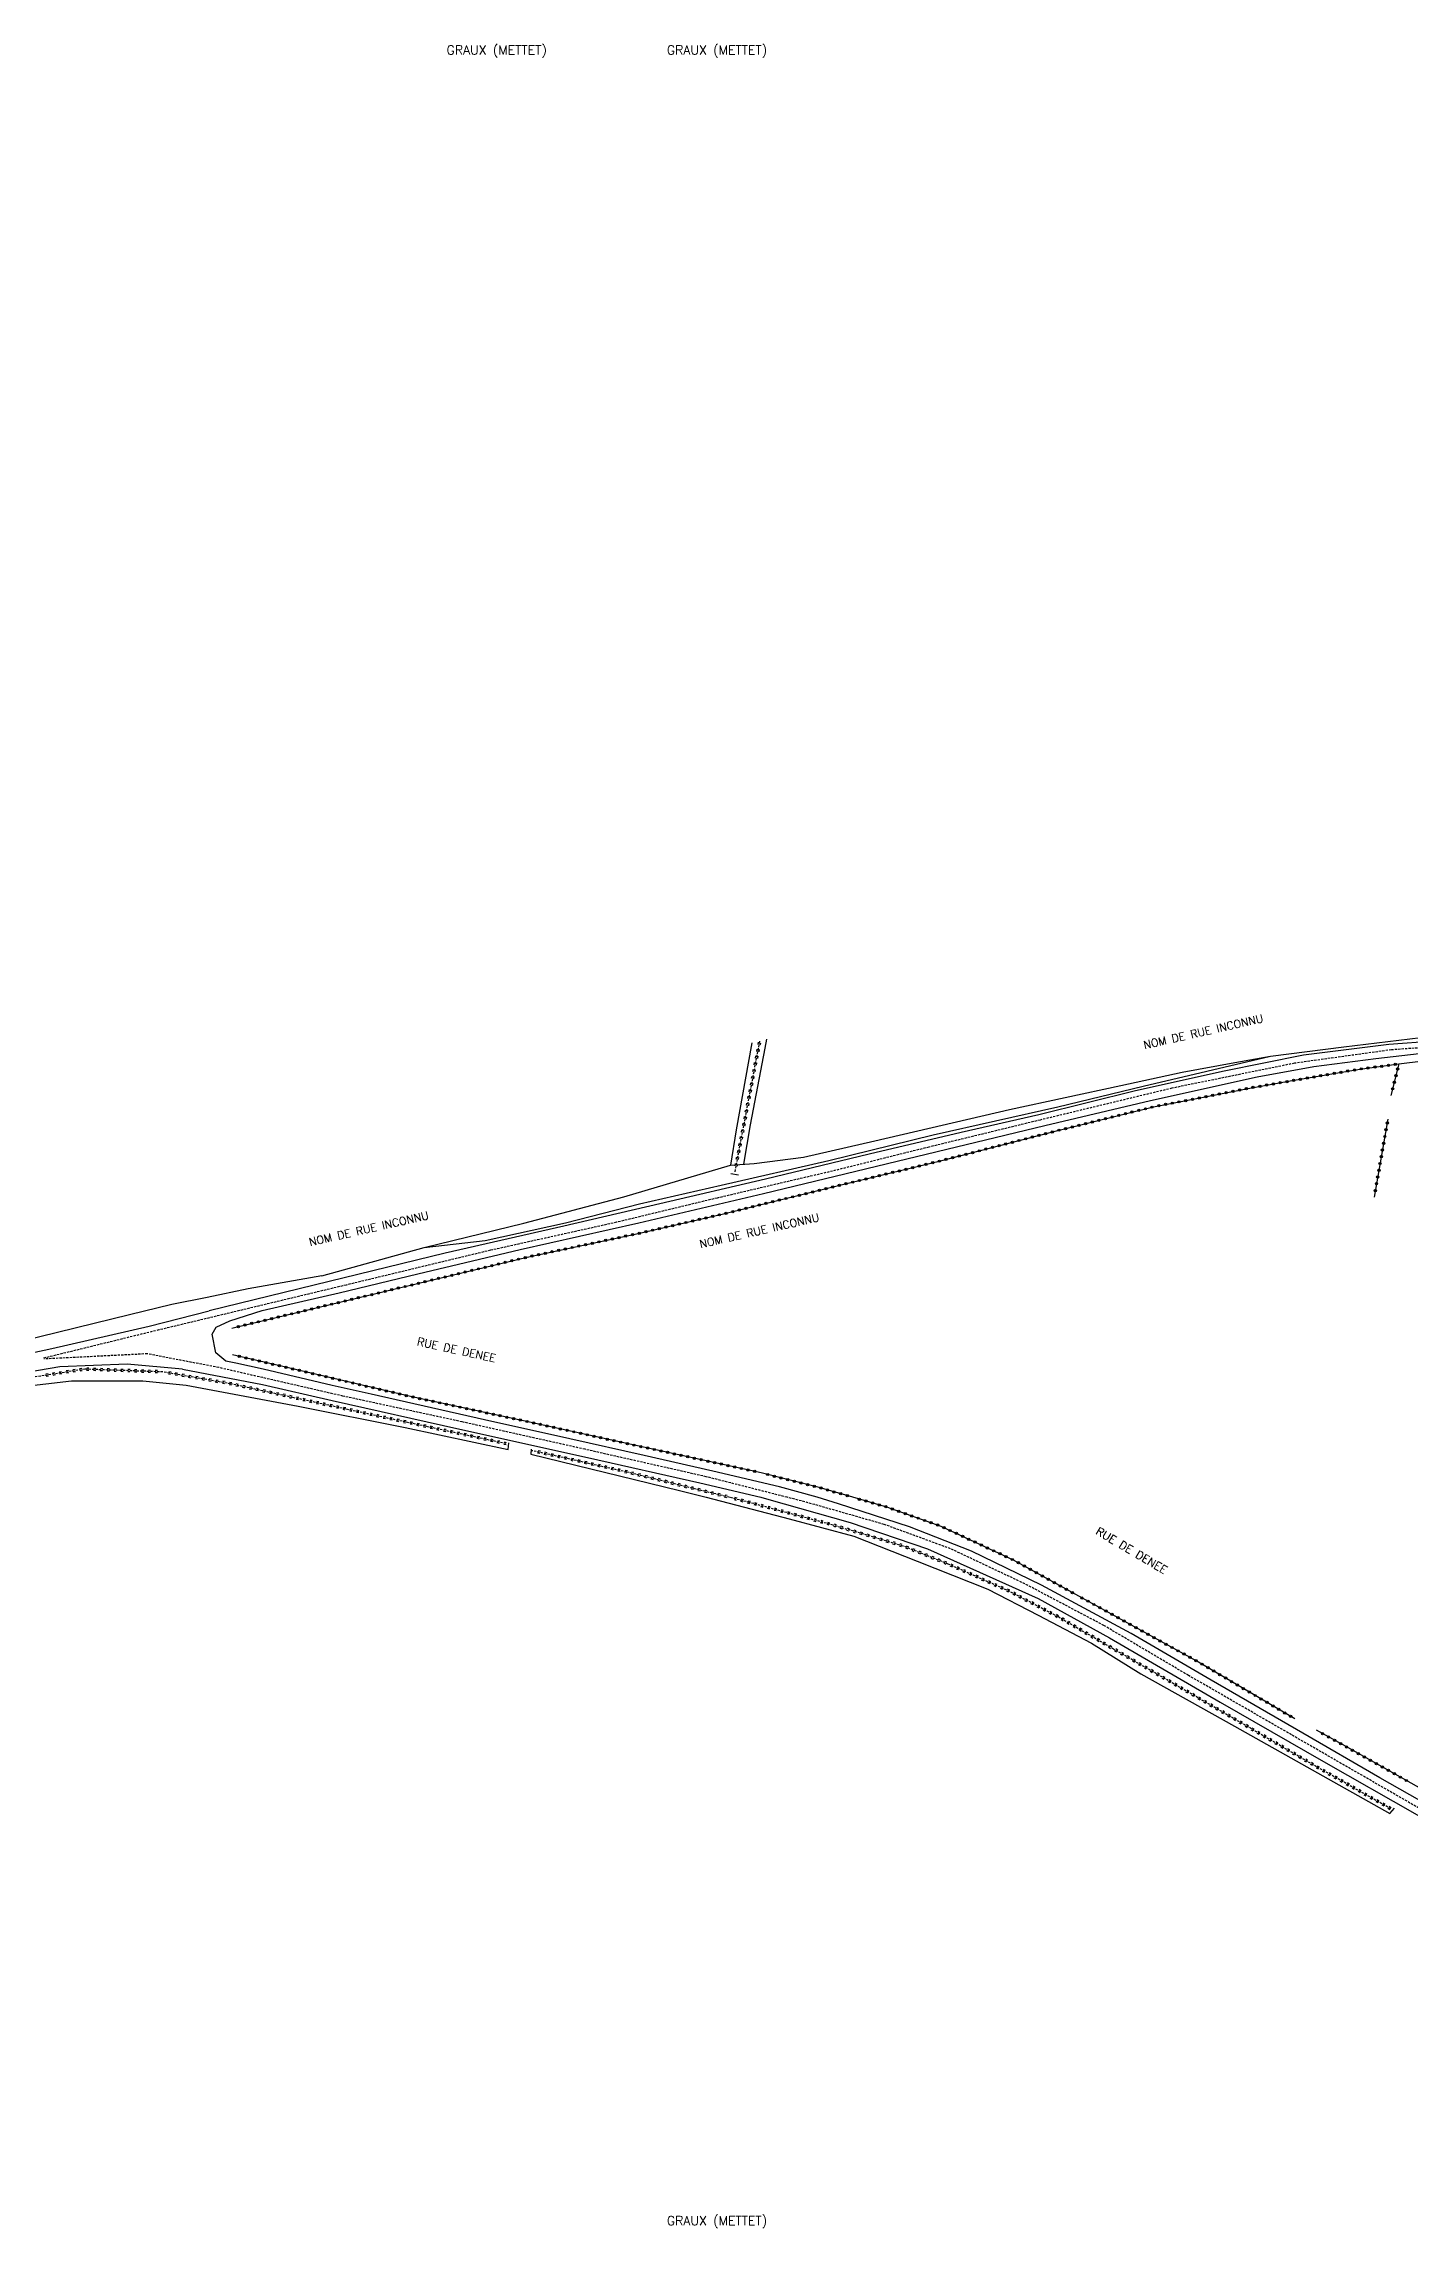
# Model space of a CAD drawing. Header units: millimetres. Extents: x 175000 to 176000, y 112000 to 113000.
# Drawn here: x 175376.8 to 175675.4, y 112511.1 to 112988.9 of the extents above; entities that cross this region are included whole.
import ezdxf
from ezdxf.enums import TextEntityAlignment as Align

# ---------------------------------------------------------------- set-up
doc = ezdxf.new("R2010")
doc.units = ezdxf.units.MM
doc.linetypes.add('DASHED', pattern=[0.75, 0.5, -0.25])
doc.layers.get('0').update_dxf_attribs({"linetype": 'CONTINUOUS'})
for name, color, linetype in [('W0001', 6, 'DASHED'), ('W0008', 7, 'CONTINUOUS'), ('W0120', 7, 'CONTINUOUS'), ('W0211', 2, 'CONTINUOUS'), ('W0220', 5, 'DASHED'), ('W0322', 7, 'CONTINUOUS'), ('W0323', 7, 'CONTINUOUS'), ('W0330', 7, 'CONTINUOUS'), ('W0980', 7, 'CONTINUOUS'), ('W0989', 7, 'CONTINUOUS')]:
    doc.layers.add(name, color=color, linetype=linetype)
doc.styles.get("Standard").update_dxf_attribs({"font": 'romans.shx', "width": 0.85})

# ---------------------------------------------------------------- blocks, each defined once
blk = doc.blocks.new('t220o')
at = {"color": 0, "linetype": 'Continuous'}
for p, q in [((-0.25, 0.25), (0.25, 0.25)), ((-0.25, -0.25), (0.25, -0.25))]:
    blk.add_line(p, q, dxfattribs=at)
blk = doc.blocks.new('t323o')
at = {"color": 0, "linetype": 'Continuous'}
for radius in [0.25, 0.15]:
    blk.add_circle((0, 0), radius, dxfattribs=at)
blk = doc.blocks.new('t322o')
at = {"color": 0, "linetype": 'Continuous'}
for radius in [0.25, 0.15]:
    blk.add_circle((0, 0), radius, dxfattribs=at)

msp = doc.modelspace()

# ---------------------------------------------------------------- linework, layer by layer
at = {"layer": 'W0001'}
for points in [[(175693.7, 112770.39), (175671.5, 112768.85), (175650.29, 112765.91), (175623.53, 112760.46), (175594.71, 112753.5), (175570.36, 112747.57), (175549.32, 112742.34), (175524.09, 112736.44), (175502.08, 112731.13), (175474.52, 112725.01), (175442.94, 112717.42), (175402.02, 112707.6), (175376.79, 112701.42)], [(175539.39, 112671), (175521.67, 112675.5), (175495.18, 112681.49), (175468.29, 112687.5), (175442.24, 112693.13), (175415.08, 112699.37), (175399.48, 112702.37), (175376.83, 112701.24)], [(175680.78, 112601.15), (175656.13, 112615.33), (175627.14, 112632.04), (175608.64, 112642.96), (175591.36, 112652.07), (175575.11, 112659.75), (175560.58, 112665.07), (175543.23, 112670.02), (175539.39, 112671)]]:
    msp.add_lwpolyline(points, dxfattribs=at)
at = {"layer": 'W0008'}
for points in [[(175789.61, 112761.22), (175758.18, 112766.11), (175734.44, 112769.24), (175711.67, 112771.3), (175690.89, 112771.48), (175670.97, 112770.04), (175652.26, 112767.66), (175634.97, 112764.15), (175615.56, 112759.85), (175594.43, 112754.66), (175577.4, 112750.74), (175557.33, 112746.06), (175534.62, 112740.58), (175511.52, 112735.18), (175490.57, 112730.3), (175464.6, 112724.41), (175439.2, 112718.21), (175412.98, 112711.77)], [(175418.83, 112700.3), (175416.64, 112700.8), (175414.48, 112702.61), (175413.62, 112706.67), (175414.52, 112708.22), (175417.48, 112709.59), (175424.57, 112711.85), (175441.4, 112715.72), (175458.64, 112719.87), (175481.01, 112725.17), (175506.96, 112730.99), (175534.24, 112737.45), (175563.45, 112744.51), (175595.72, 112752.27), (175618.84, 112757.78), (175642.18, 112762.91), (175654.53, 112765.17), (175668.12, 112766.94), (175679.48, 112768.23)], [(175291.03, 112683.07), (175319.29, 112689.82), (175356.02, 112698.67), (175378.59, 112703.57), (175399.89, 112708.39), (175412.98, 112711.77)], [(175545.94, 112671), (175537.73, 112673.3), (175523.1, 112676.74), (175508.15, 112680.16), (175491.86, 112683.75), (175473.17, 112687.91), (175448.39, 112693.56), (175439.87, 112695.41), (175424.77, 112699.01), (175418.83, 112700.3)], [(175407.17, 112698.99), (175395.04, 112700.1), (175380.32, 112699.52), (175365.85, 112697.03), (175350.35, 112693.52), (175324.83, 112687.51), (175293.8, 112680.13)], [(175407.17, 112698.99), (175424.66, 112695.66), (175439.92, 112692.16), (175467.84, 112685.91), (175495.69, 112679.68), (175520.26, 112674.16), (175533.63, 112671)], [(175533.63, 112671), (175534.89, 112670.68), (175553.14, 112665.49), (175570.09, 112659.75), (175594.29, 112648.86), (175609.84, 112640.29), (175634.1, 112626.22), (175656.64, 112613.2), (175677.13, 112601.53), (175699.03, 112588.91), (175727.37, 112572.55), (175751.82, 112558.5), (175764.41, 112551.52), (175783.29, 112542.19), (175796.78, 112536.56), (175815.16, 112530.42)], [(175817.37, 112533.02), (175798.92, 112539.23), (175780.39, 112547.02), (175764.36, 112555.03), (175747.86, 112564.31), (175725.53, 112577.25), (175701.82, 112590.98), (175684.28, 112600.97), (175669.02, 112609.65), (175652.12, 112619.43), (175632.07, 112630.98), (175614.58, 112641.21), (175595.03, 112651.81), (175579.69, 112659.18), (175566.14, 112664.57), (175550.63, 112669.59), (175545.94, 112671)]]:
    msp.add_lwpolyline(points, dxfattribs=at)
at = {"layer": 'W0120'}
msp.add_lwpolyline([(175527.05, 112741.78), (175528.73, 112741.5)], dxfattribs=at)
at = {"layer": 'W0211'}
for points in [[(175459.99, 112725.61), (175473.34, 112727.15), (175490.89, 112731.04), (175507.11, 112735.16), (175524.96, 112739.27), (175548.47, 112744.62), (175571.3, 112750.25), (175598.56, 112756.39), (175617.26, 112760.88), (175645.11, 112767.45)], [(175437.66, 112719.4), (175421.52, 112716.59), (175412.57, 112714.68)], [(175412.57, 112714.68), (175404.83, 112713.13), (175395.61, 112710.88), (175372.12, 112705.13), (175347.71, 112699.3), (175315.86, 112691.2), (175308.02, 112689.62)], [(175314.68, 112683.1), (175331.69, 112687.21), (175346.66, 112690.46), (175360.78, 112693.2), (175371.68, 112695.16), (175382.88, 112696.49), (175398.49, 112696.44), (175407.95, 112695.52)], [(175407.95, 112695.52), (175432.44, 112690.95), (175455.83, 112686.27), (175478.35, 112681.43)], [(175478.35, 112681.43), (175478.54, 112682.89)], [(175483.44, 112681.54), (175483.35, 112680.4)], [(175483.35, 112680.4), (175515.82, 112672.49), (175521.7, 112671)], [(175521.7, 112671), (175539.84, 112666.28), (175553.93, 112662.53), (175567.82, 112657.02), (175583.23, 112650.88), (175594.26, 112645.2), (175605.91, 112639.09), (175616.7, 112632.39), (175637.22, 112620.94), (175671.19, 112601.81)], [(175671.19, 112601.81), (175672.21, 112603.03)]]:
    msp.add_lwpolyline(points, dxfattribs=at)
at = {"layer": 'W0220'}
for points in [[(175528, 112742.2), (175533.32, 112770.27), (175533.42, 112770.8)], [(175402.88, 112698.41), (175385.79, 112699.01), (175367.33, 112696.12), (175338.04, 112689.65), (175313.09, 112683.65)], [(175477.89, 112682.73), (175449.4, 112688.87), (175431.31, 112692.82), (175417.67, 112695.82), (175402.88, 112698.41)], [(175526.69, 112671), (175504.28, 112676.53), (175483.65, 112681.19)], [(175671.38, 112602.87), (175655.15, 112612.07), (175628.58, 112627.53), (175610.76, 112637.81), (175598.69, 112644.82), (175588.08, 112650.39), (175574.6, 112656.4), (175564.74, 112660.34), (175549.44, 112664.91), (175531.12, 112669.86), (175526.69, 112671)]]:
    msp.add_lwpolyline(points, dxfattribs=at)
at = {"layer": 'W0322'}
for points in [[(175553.75, 112671), (175546.41, 112673.12), (175533.69, 112676.35)], [(175602.51, 112649.72), (175588.9, 112657.25), (175573.09, 112664.63), (175561.17, 112668.86), (175553.75, 112671)]]:
    msp.add_lwpolyline(points, dxfattribs=at)
at = {"layer": 'W0323'}
for points in [[(175417.93, 112707.96), (175449.44, 112715.54), (175482.56, 112723.53), (175506.81, 112728.68), (175525.45, 112732.97), (175548.76, 112738.71), (175572.9, 112744.56), (175598.89, 112751.3), (175619.48, 112756.38), (175640.53, 112760.5), (175649.85, 112762.11), (175664.58, 112764.64), (175673.16, 112765.76)], [(175673.16, 112765.76), (175671.38, 112758.87)], [(175670.75, 112753.69), (175667.74, 112736.6)], [(175533.69, 112676.35), (175505.99, 112682.39), (175481.75, 112687.73), (175456.99, 112693.02), (175428.16, 112699.8), (175418.12, 112702.15)], [(175650.38, 112622.56), (175629, 112635.14), (175602.51, 112649.72)], [(175753.64, 112595.14), (175747.8, 112581.94), (175742.55, 112570.73), (175723.87, 112581.05), (175696.05, 112597.11), (175660.8, 112616.91), (175655.14, 112620.05)]]:
    msp.add_lwpolyline(points, dxfattribs=at)
at = {"layer": 'W0330'}
for points in [[(175437.66, 112719.4), (175459.99, 112725.61), (175481.79, 112730.96), (175503.65, 112736.68), (175527.03, 112743.61), (175532.16, 112743.97), (175542.96, 112745.39), (175558.56, 112748.97), (175587.99, 112755.83), (175612.33, 112761.08), (175625.78, 112763.96), (175637.28, 112766.05), (175645.11, 112767.45), (175661.08, 112769.53), (175682.73, 112772.11), (175702.64, 112772.78), (175722.2, 112771.71), (175737.67, 112770.02), (175757.96, 112767.21), (175777.17, 112764.25), (175804.78, 112760.32), (175805.06, 112762.03)], [(175531.68, 112770.38), (175528.21, 112751.34), (175527.03, 112743.61)], [(175529.88, 112743.81), (175531.35, 112752.46), (175534.58, 112769.24), (175534.96, 112771.17)], [(175673.16, 112765.76), (175678.46, 112766.45), (175699.39, 112768.19), (175728, 112766.62), (175747.19, 112764.38), (175769.39, 112761.01), (175786.18, 112758.3), (175812.79, 112754.4)]]:
    msp.add_lwpolyline(points, dxfattribs=at)

# ---------------------------------------------------------------- block references
at = {"layer": 'W0220'}
for p, rotation in [((175532.75, 112767.25), 79.26616372763094), ((175533.03, 112768.72), 79.26616372763094), ((175533.31, 112770.2), 79.26616372763094), ((175531.91, 112762.83), 79.26616372763094), ((175532.19, 112764.3), 79.26616372763094), ((175532.47, 112765.78), 79.26616372763094), ((175531.08, 112758.41), 79.26616372763094), ((175531.35, 112759.88), 79.26616372763094), ((175531.63, 112761.36), 79.26616372763094), ((175529.96, 112752.51), 79.26616372763094), ((175530.24, 112753.99), 79.26616372763094), ((175530.52, 112755.46), 79.26616372763094), ((175530.8, 112756.93), 79.26616372763094), ((175529.12, 112748.09), 79.26616372763094), ((175529.4, 112749.57), 79.26616372763094), ((175529.68, 112751.04), 79.26616372763094), ((175528.28, 112743.67), 79.26616372763094), ((175528.56, 112745.14), 79.26616372763094), ((175528.84, 112746.62), 79.26616372763094), ((175377.55, 112697.72), 188.881605861181), ((175379.03, 112697.95), 188.881605861181), ((175380.51, 112698.18), 188.881605861181), ((175382, 112698.42), 188.881605861181), ((175383.48, 112698.65), 188.881605861181), ((175384.96, 112698.88), 188.881605861181), ((175386.45, 112698.99), 177.9860405770275), ((175387.95, 112698.93), 177.9860405770275), ((175389.45, 112698.88), 177.9860405770275), ((175390.95, 112698.83), 177.9860405770275), ((175392.45, 112698.77), 177.9860405770275), ((175393.94, 112698.72), 177.9860405770275), ((175395.44, 112698.67), 177.9860405770275), ((175396.94, 112698.62), 177.9860405770275), ((175398.44, 112698.56), 177.9860405770275), ((175399.94, 112698.51), 177.9860405770275), ((175401.44, 112698.46), 177.9860405770275), ((175404.36, 112698.15), 170.0753518999766), ((175405.84, 112697.89), 170.0753518999766), ((175407.31, 112697.63), 170.0753518999766), ((175408.79, 112697.37), 170.0753518999766), ((175410.27, 112697.12), 170.0753518999766), ((175411.75, 112696.86), 170.0753518999766), ((175413.22, 112696.6), 170.0753518999766), ((175414.7, 112696.34), 170.0753518999766), ((175416.18, 112696.08), 170.0753518999766), ((175417.66, 112695.82), 170.0753518999766), ((175419.12, 112695.5), 167.6042848440238), ((175420.59, 112695.18), 167.6042848440238), ((175422.05, 112694.86), 167.6042848440238), ((175423.52, 112694.54), 167.6042848440238), ((175424.98, 112694.21), 167.6042848440238), ((175426.45, 112693.89), 167.6042848440238), ((175427.91, 112693.57), 167.6042848440238), ((175429.38, 112693.25), 167.6042848440238), ((175430.84, 112692.93), 167.6042848440238), ((175432.31, 112692.6), 167.6846196512149), ((175433.77, 112692.28), 167.6846196512149), ((175435.24, 112691.96), 167.6846196512149), ((175436.7, 112691.65), 167.6846196512149), ((175438.17, 112691.33), 167.6846196512149), ((175439.63, 112691.01), 167.6846196512149), ((175441.1, 112690.69), 167.6846196512149), ((175442.56, 112690.37), 167.6846196512149), ((175444.03, 112690.05), 167.6846196512149), ((175445.5, 112689.73), 167.6846196512149), ((175446.96, 112689.41), 167.6846196512149), ((175448.43, 112689.09), 167.6846196512149), ((175449.89, 112688.77), 167.8224366813651), ((175451.36, 112688.45), 167.8224366813651), ((175452.82, 112688.13), 167.8224366813651), ((175454.29, 112687.82), 167.8224366813651), ((175455.76, 112687.5), 167.8224366813651), ((175457.22, 112687.18), 167.8224366813651), ((175458.69, 112686.87), 167.8224366813651), ((175460.16, 112686.55), 167.8224366813651), ((175461.62, 112686.24), 167.8224366813651), ((175463.09, 112685.92), 167.8224366813651), ((175464.55, 112685.6), 167.8224366813651), ((175466.02, 112685.29), 167.8224366813651), ((175467.49, 112684.97), 167.8224366813651), ((175468.95, 112684.65), 167.8224366813651), ((175470.42, 112684.34), 167.8224366813651), ((175471.89, 112684.02), 167.8224366813651), ((175473.35, 112683.7), 167.8224366813651), ((175474.82, 112683.39), 167.8224366813651), ((175476.28, 112683.07), 167.8224366813651), ((175477.75, 112682.75), 167.8224366813651), ((175485.12, 112680.86), 167.2845952482778), ((175486.58, 112680.53), 167.2845952482778), ((175488.04, 112680.2), 167.2845952482778), ((175489.51, 112679.87), 167.2845952482778), ((175490.97, 112679.54), 167.2845952482778), ((175492.43, 112679.21), 167.2845952482778), ((175493.9, 112678.88), 167.2845952482778), ((175495.36, 112678.55), 167.2845952482778), ((175496.82, 112678.22), 167.2845952482778), ((175498.29, 112677.89), 167.2845952482778), ((175499.75, 112677.56), 167.2845952482778), ((175501.21, 112677.23), 167.2845952482778), ((175502.67, 112676.9), 167.2845952482778), ((175504.14, 112676.57), 167.2845952482778), ((175505.59, 112676.21), 166.1288909024245), ((175507.05, 112675.85), 166.1288909024245), ((175508.51, 112675.49), 166.1288909024245), ((175509.96, 112675.13), 166.1288909024245), ((175511.42, 112674.77), 166.1288909024245), ((175512.88, 112674.41), 166.1288909024245), ((175514.33, 112674.05), 166.1288909024245), ((175515.79, 112673.69), 166.1288909024245), ((175517.24, 112673.33), 166.1288909024245), ((175518.7, 112672.97), 166.1288909024245), ((175520.16, 112672.61), 166.1288909024245), ((175521.61, 112672.25), 166.1288909024245), ((175523.07, 112671.89), 166.1288909024245), ((175524.53, 112671.53), 166.1288909024245), ((175525.98, 112671.17), 166.1288909024245), ((175528.14, 112670.63), 165.5500107896266), ((175529.59, 112670.25), 165.5500107896266), ((175531.05, 112669.88), 165.5500107896266), ((175532.5, 112669.49), 164.8892295404095), ((175533.94, 112669.1), 164.8892295404095), ((175535.39, 112668.7), 164.8892295404095), ((175536.84, 112668.31), 164.8892295404095), ((175538.29, 112667.92), 164.8892295404095), ((175539.74, 112667.53), 164.8892295404095), ((175541.18, 112667.14), 164.8892295404095), ((175542.63, 112666.75), 164.8892295404095), ((175544.08, 112666.36), 164.8892295404095), ((175545.53, 112665.97), 164.8892295404095), ((175546.98, 112665.58), 164.8892295404095), ((175548.42, 112665.19), 164.8892295404095), ((175549.87, 112664.78), 163.3653418469524), ((175551.31, 112664.35), 163.3653418469524), ((175552.74, 112663.92), 163.3653418469524), ((175554.18, 112663.49), 163.3653418469524), ((175555.62, 112663.07), 163.3653418469524), ((175557.06, 112662.64), 163.3653418469524), ((175558.49, 112662.21), 163.3653418469524), ((175559.93, 112661.78), 163.3653418469524), ((175561.37, 112661.35), 163.3653418469524), ((175562.8, 112660.92), 163.3653418469524), ((175564.24, 112660.49), 163.3653418469524), ((175565.65, 112659.98), 158.2296619745345), ((175567.04, 112659.42), 158.2296619745345), ((175568.44, 112658.86), 158.2296619745345), ((175569.83, 112658.31), 158.2296619745345), ((175571.22, 112657.75), 158.2296619745345), ((175572.62, 112657.2), 158.2296619745345), ((175574.01, 112656.64), 158.2296619745345), ((175575.39, 112656.05), 155.9579035004926), ((175576.76, 112655.44), 155.9579035004926), ((175578.13, 112654.83), 155.9579035004926), ((175579.5, 112654.22), 155.9579035004926), ((175580.87, 112653.61), 155.9579035004926), ((175582.24, 112653), 155.9579035004926), ((175583.61, 112652.38), 155.9579035004926), ((175584.98, 112651.77), 155.9579035004926), ((175586.35, 112651.16), 155.9579035004926), ((175587.72, 112650.55), 155.9579035004926), ((175589.06, 112649.88), 152.3118557829886), ((175590.38, 112649.18), 152.3118557829886), ((175591.71, 112648.48), 152.3118557829886), ((175593.04, 112647.79), 152.3118557829886), ((175594.37, 112647.09), 152.3118557829886), ((175595.7, 112646.39), 152.3118557829886), ((175597.03, 112645.7), 152.3118557829886), ((175598.35, 112645), 152.3118557829886), ((175599.66, 112644.26), 149.8428161059607), ((175600.96, 112643.51), 149.8428161059607), ((175602.25, 112642.75), 149.8428161059607), ((175603.55, 112642), 149.8428161059607), ((175604.85, 112641.24), 149.8428161059607), ((175606.14, 112640.49), 149.8428161059607), ((175607.44, 112639.74), 149.8428161059607), ((175608.74, 112638.98), 149.8428161059607), ((175610.03, 112638.23), 149.8428161059607), ((175611.33, 112637.48), 150.0253217181667), ((175612.63, 112636.73), 150.0253217181667), ((175613.93, 112635.98), 150.0253217181667), ((175615.23, 112635.23), 150.0253217181667), ((175616.53, 112634.48), 150.0253217181667), ((175617.83, 112633.73), 150.0253217181667), ((175619.13, 112632.98), 150.0253217181667), ((175620.43, 112632.23), 150.0253217181667), ((175621.73, 112631.48), 150.0253217181667), ((175623.03, 112630.73), 150.0253217181667), ((175624.33, 112629.98), 150.0253217181667), ((175625.63, 112629.24), 150.0253217181667), ((175626.93, 112628.49), 150.0253217181667), ((175628.22, 112627.74), 150.0253217181667), ((175629.52, 112626.98), 149.7965459114949), ((175630.82, 112626.23), 149.7965459114949), ((175632.11, 112625.47), 149.7965459114949), ((175633.41, 112624.72), 149.7965459114949), ((175634.71, 112623.96), 149.7965459114949), ((175636, 112623.21), 149.7965459114949), ((175637.3, 112622.46), 149.7965459114949), ((175638.6, 112621.7), 149.7965459114949), ((175639.89, 112620.95), 149.7965459114949), ((175641.19, 112620.19), 149.7965459114949), ((175642.49, 112619.44), 149.7965459114949), ((175643.78, 112618.68), 149.7965459114949), ((175645.08, 112617.93), 149.7965459114949), ((175646.37, 112617.17), 149.7965459114949), ((175647.67, 112616.42), 149.7965459114949), ((175648.97, 112615.66), 149.7965459114949), ((175650.26, 112614.91), 149.7965459114949), ((175651.56, 112614.15), 149.7965459114949), ((175652.86, 112613.4), 149.7965459114949), ((175654.15, 112612.65), 149.7965459114949), ((175655.45, 112611.89), 150.4627319018727), ((175656.76, 112611.15), 150.4627319018727), ((175658.06, 112610.42), 150.4627319018727), ((175659.37, 112609.68), 150.4627319018727), ((175660.67, 112608.94), 150.4627319018727), ((175661.98, 112608.2), 150.4627319018727), ((175663.28, 112607.46), 150.4627319018727), ((175664.59, 112606.72), 150.4627319018727), ((175665.89, 112605.98), 150.4627319018727), ((175667.2, 112605.24), 150.4627319018727), ((175668.5, 112604.5), 150.4627319018727), ((175669.81, 112603.76), 150.4627319018727), ((175671.11, 112603.02), 150.4627319018727)]:
    msp.add_blockref('t220o', p, dxfattribs=dict(at, rotation=rotation))
at = {"layer": 'W0322'}
for p, rotation in [((175535.14, 112675.98), 165.7404338835607), ((175536.59, 112675.61), 165.7404338835607), ((175538.05, 112675.24), 165.7404338835607), ((175539.5, 112674.87), 165.7404338835607), ((175540.96, 112674.5), 165.7404338835607), ((175542.41, 112674.14), 165.7404338835607), ((175543.86, 112673.77), 165.7404338835607), ((175545.32, 112673.4), 165.7404338835607), ((175546.77, 112673.02), 163.9040161337133), ((175548.21, 112672.6), 163.9040161337133), ((175549.65, 112672.18), 163.9040161337133), ((175551.09, 112671.77), 163.9040161337133), ((175552.53, 112671.35), 163.9040161337133), ((175555.19, 112670.58), 163.904016133663), ((175556.63, 112670.17), 163.904016133663), ((175558.08, 112669.75), 163.904016133663), ((175559.52, 112669.34), 163.904016133663), ((175560.96, 112668.92), 163.904016133663), ((175562.38, 112668.43), 160.4684436668019), ((175563.79, 112667.93), 160.4684436668019), ((175565.2, 112667.43), 160.4684436668019), ((175566.62, 112666.93), 160.4684436668019), ((175568.03, 112666.43), 160.4684436668019), ((175569.44, 112665.92), 160.4684436668019), ((175570.86, 112665.42), 160.4684436668019), ((175572.27, 112664.92), 160.4684436668019), ((175573.66, 112664.36), 154.9831065219058), ((175575.02, 112663.73), 154.9831065219058), ((175576.38, 112663.1), 154.9831065219058), ((175577.74, 112662.46), 154.9831065219058), ((175579.1, 112661.83), 154.9831065219058), ((175580.46, 112661.19), 154.9831065219058), ((175581.82, 112660.56), 154.9831065219058), ((175583.18, 112659.92), 154.9831065219058), ((175584.54, 112659.29), 154.9831065219058), ((175585.9, 112658.66), 154.9831065219058), ((175587.25, 112658.02), 154.9831065219058), ((175588.61, 112657.39), 154.9831065219058), ((175589.94, 112656.68), 151.0391297806682), ((175591.25, 112655.95), 151.0391297806682), ((175592.56, 112655.23), 151.0391297806682), ((175593.87, 112654.5), 151.0391297806682), ((175595.19, 112653.77), 151.0391297806682), ((175596.5, 112653.05), 151.0391297806682), ((175597.81, 112652.32), 151.0391297806682), ((175599.12, 112651.6), 151.0391297806682), ((175600.44, 112650.87), 151.0391297806682), ((175601.75, 112650.14), 151.0391297806682)]:
    msp.add_blockref('t322o', p, dxfattribs=dict(at, rotation=rotation))
at = {"layer": 'W0323'}
for p, rotation in [((175650.14, 112762.16), 9.766772311417947), ((175651.62, 112762.41), 9.766772311417947), ((175653.1, 112762.67), 9.766772311417947), ((175654.58, 112762.92), 9.766772311417947), ((175656.06, 112763.17), 9.766772311417947), ((175657.53, 112763.43), 9.766772311417947), ((175659.01, 112763.68), 9.766772311417947), ((175660.49, 112763.94), 9.766772311417947), ((175661.97, 112764.19), 9.766772311417947), ((175663.45, 112764.45), 9.766772311417947), ((175664.93, 112764.69), 7.431978538276979), ((175666.42, 112764.88), 7.431978538276979), ((175667.9, 112765.08), 7.431978538276979), ((175669.39, 112765.27), 7.431978538276979), ((175670.88, 112765.46), 7.431978538276979), ((175672.36, 112765.66), 7.431978538276979), ((175672.51, 112763.22), 255.5460452390478), ((175672.88, 112764.68), 255.5460452390478), ((175623.61, 112757.19), 11.08108363617217), ((175625.08, 112757.48), 11.08108363617217), ((175626.55, 112757.76), 11.08108363617217), ((175628.02, 112758.05), 11.08108363617217), ((175629.49, 112758.34), 11.08108363617217), ((175630.97, 112758.63), 11.08108363617217), ((175632.44, 112758.92), 11.08108363617217), ((175633.91, 112759.21), 11.08108363617217), ((175635.38, 112759.49), 11.08108363617217), ((175636.85, 112759.78), 11.08108363617217), ((175638.33, 112760.07), 11.08108363617217), ((175639.8, 112760.36), 11.08108363617217), ((175641.27, 112760.63), 9.763252072988832), ((175642.75, 112760.88), 9.763252072988832), ((175644.23, 112761.14), 9.763252072988832), ((175645.71, 112761.39), 9.763252072988832), ((175647.19, 112761.65), 9.763252072988832), ((175648.66, 112761.9), 9.763252072988832), ((175671.76, 112760.32), 255.5460452390478), ((175672.13, 112761.77), 255.5460452390478), ((175604.63, 112752.72), 13.85997149685869), ((175606.09, 112753.08), 13.85997149685869), ((175607.54, 112753.43), 13.85997149685869), ((175609, 112753.79), 13.85997149685869), ((175610.45, 112754.15), 13.85997149685869), ((175611.91, 112754.51), 13.85997149685869), ((175613.37, 112754.87), 13.85997149685869), ((175614.82, 112755.23), 13.85997149685869), ((175616.28, 112755.59), 13.85997149685869), ((175617.74, 112755.95), 13.85997149685869), ((175619.19, 112756.31), 13.85997149685869), ((175620.66, 112756.61), 11.08108363617217), ((175622.13, 112756.9), 11.08108363617217), ((175670.6, 112752.85), 260.0073522237459), ((175585.74, 112747.89), 14.54095922564566), ((175587.19, 112748.27), 14.54095922564566), ((175588.64, 112748.64), 14.54095922564566), ((175590.09, 112749.02), 14.54095922564566), ((175591.54, 112749.39), 14.54095922564566), ((175593, 112749.77), 14.54095922564566), ((175594.45, 112750.15), 14.54095922564566), ((175595.9, 112750.52), 14.54095922564566), ((175597.35, 112750.9), 14.54095922564566), ((175598.8, 112751.28), 14.54095922564566), ((175600.26, 112751.64), 13.85997149685869), ((175601.72, 112752), 13.85997149685869), ((175603.17, 112752.36), 13.85997149685869), ((175669.82, 112748.42), 260.0073522237459), ((175670.08, 112749.9), 260.0073522237459), ((175670.34, 112751.38), 260.0073522237459), ((175566.84, 112743.09), 13.61558373951902), ((175568.3, 112743.44), 13.61558373951902), ((175569.75, 112743.8), 13.61558373951902), ((175571.21, 112744.15), 13.61558373951902), ((175572.67, 112744.5), 13.61558373951902), ((175574.12, 112744.88), 14.54095922564566), ((175575.57, 112745.25), 14.54095922564566), ((175577.03, 112745.63), 14.54095922564566), ((175578.48, 112746.01), 14.54095922564566), ((175579.93, 112746.38), 14.54095922564566), ((175581.38, 112746.76), 14.54095922564566), ((175582.83, 112747.14), 14.54095922564566), ((175584.29, 112747.51), 14.54095922564566), ((175669.04, 112743.99), 260.0073522237459), ((175669.3, 112745.47), 260.0073522237459), ((175669.56, 112746.94), 260.0073522237459), ((175546.43, 112738.14), 13.84170327979647), ((175547.89, 112738.5), 13.84170327979647), ((175549.34, 112738.85), 13.61558373951902), ((175550.8, 112739.21), 13.61558373951902), ((175552.26, 112739.56), 13.61558373951902), ((175553.72, 112739.91), 13.61558373951902), ((175555.17, 112740.27), 13.61558373951902), ((175556.63, 112740.62), 13.61558373951902), ((175558.09, 112740.97), 13.61558373951902), ((175559.55, 112741.32), 13.61558373951902), ((175561.01, 112741.68), 13.61558373951902), ((175562.46, 112742.03), 13.61558373951902), ((175563.92, 112742.38), 13.61558373951902), ((175565.38, 112742.74), 13.61558373951902), ((175668, 112738.08), 260.0073522237459), ((175668.26, 112739.56), 260.0073522237459), ((175668.52, 112741.04), 260.0073522237459), ((175668.78, 112742.51), 260.0073522237459), ((175527.5, 112733.47), 13.84170327979647), ((175528.95, 112733.83), 13.84170327979647), ((175530.41, 112734.19), 13.84170327979647), ((175531.87, 112734.55), 13.84170327979647), ((175533.32, 112734.91), 13.84170327979647), ((175534.78, 112735.27), 13.84170327979647), ((175536.23, 112735.63), 13.84170327979647), ((175537.69, 112735.98), 13.84170327979647), ((175539.15, 112736.34), 13.84170327979647), ((175540.6, 112736.7), 13.84170327979647), ((175542.06, 112737.06), 13.84170327979647), ((175543.52, 112737.42), 13.84170327979647), ((175544.97, 112737.78), 13.84170327979647), ((175507.04, 112728.73), 12.94993253735145), ((175508.5, 112729.07), 12.94993253735145), ((175509.96, 112729.41), 12.94993253735145), ((175511.42, 112729.74), 12.94993253735145), ((175512.88, 112730.08), 12.94993253735145), ((175514.35, 112730.42), 12.94993253735145), ((175515.81, 112730.75), 12.94993253735145), ((175517.27, 112731.09), 12.94993253735145), ((175518.73, 112731.42), 12.94993253735145), ((175520.19, 112731.76), 12.94993253735145), ((175521.66, 112732.1), 12.94993253735145), ((175523.12, 112732.43), 12.94993253735145), ((175524.58, 112732.77), 12.94993253735145), ((175526.04, 112733.11), 13.84170327979647), ((175483.56, 112723.75), 11.9875738828627), ((175485.03, 112724.06), 11.9875738828627), ((175486.5, 112724.37), 11.9875738828627), ((175487.96, 112724.68), 11.9875738828627), ((175489.43, 112724.99), 11.9875738828627), ((175490.9, 112725.3), 11.9875738828627), ((175492.37, 112725.62), 11.9875738828627), ((175493.83, 112725.93), 11.9875738828627), ((175495.3, 112726.24), 11.9875738828627), ((175496.77, 112726.55), 11.9875738828627), ((175498.23, 112726.86), 11.9875738828627), ((175499.7, 112727.17), 11.9875738828627), ((175501.17, 112727.48), 11.9875738828627), ((175502.64, 112727.8), 11.9875738828627), ((175504.1, 112728.11), 11.9875738828627), ((175505.57, 112728.42), 11.9875738828627), ((175464.6, 112719.2), 13.56310618955422), ((175466.06, 112719.55), 13.56310618955422), ((175467.52, 112719.9), 13.56310618955422), ((175468.97, 112720.26), 13.56310618955422), ((175470.43, 112720.61), 13.56310618955422), ((175471.89, 112720.96), 13.56310618955422), ((175473.35, 112721.31), 13.56310618955422), ((175474.81, 112721.66), 13.56310618955422), ((175476.26, 112722.01), 13.56310618955422), ((175477.72, 112722.37), 13.56310618955422), ((175479.18, 112722.72), 13.56310618955422), ((175480.64, 112723.07), 13.56310618955422), ((175482.1, 112723.42), 13.56310618955422), ((175444.18, 112714.28), 13.52557572523624), ((175445.64, 112714.63), 13.52557572523624), ((175447.1, 112714.98), 13.52557572523624), ((175448.56, 112715.33), 13.52557572523624), ((175450.02, 112715.68), 13.56310618955422), ((175451.48, 112716.03), 13.56310618955422), ((175452.93, 112716.39), 13.56310618955422), ((175454.39, 112716.74), 13.56310618955422), ((175455.85, 112717.09), 13.56310618955422), ((175457.31, 112717.44), 13.56310618955422), ((175458.77, 112717.79), 13.56310618955422), ((175460.22, 112718.14), 13.56310618955422), ((175461.68, 112718.5), 13.56310618955422), ((175463.14, 112718.85), 13.56310618955422), ((175425.22, 112709.72), 13.52557572523624), ((175426.68, 112710.07), 13.52557572523624), ((175428.14, 112710.42), 13.52557572523624), ((175429.6, 112710.77), 13.52557572523624), ((175431.06, 112711.12), 13.52557572523624), ((175432.52, 112711.47), 13.52557572523624), ((175433.98, 112711.82), 13.52557572523624), ((175435.43, 112712.17), 13.52557572523624), ((175436.89, 112712.52), 13.52557572523624), ((175438.35, 112712.88), 13.52557572523624), ((175439.81, 112713.23), 13.52557572523624), ((175441.27, 112713.58), 13.52557572523624), ((175442.73, 112713.93), 13.52557572523624), ((175419.39, 112708.31), 13.52557572523624), ((175420.85, 112708.67), 13.52557572523624), ((175422.31, 112709.02), 13.52557572523624), ((175423.77, 112709.37), 13.52557572523624), ((175419.58, 112701.81), 166.826640455112), ((175421.04, 112701.47), 166.826640455112), ((175422.5, 112701.13), 166.826640455112), ((175423.96, 112700.79), 166.826640455112), ((175425.42, 112700.44), 166.826640455112), ((175426.88, 112700.1), 166.826640455112), ((175428.34, 112699.76), 166.7589263258311), ((175429.8, 112699.42), 166.7589263258311), ((175431.26, 112699.07), 166.7589263258311), ((175432.73, 112698.73), 166.7589263258311), ((175434.19, 112698.39), 166.7589263258311), ((175435.65, 112698.04), 166.7589263258311), ((175437.11, 112697.7), 166.7589263258311), ((175438.57, 112697.35), 166.7589263258311), ((175440.03, 112697.01), 166.7589263258311), ((175441.49, 112696.67), 166.7589263258311), ((175442.95, 112696.32), 166.7589263258311), ((175444.41, 112695.98), 166.7589263258311), ((175445.87, 112695.64), 166.7589263258311), ((175447.33, 112695.29), 166.7589263258311), ((175448.79, 112694.95), 166.7589263258311), ((175450.25, 112694.61), 166.7589263258311), ((175451.71, 112694.26), 166.7589263258311), ((175453.17, 112693.92), 166.7589263258311), ((175454.63, 112693.58), 166.7589263258311), ((175456.09, 112693.23), 166.7589263258311), ((175457.55, 112692.9), 167.9471263729664), ((175459.02, 112692.59), 167.9471263729664), ((175460.48, 112692.27), 167.9471263729664), ((175461.95, 112691.96), 167.9471263729664), ((175463.42, 112691.65), 167.9471263729664), ((175464.88, 112691.33), 167.9471263729664), ((175466.35, 112691.02), 167.9471263729664), ((175467.82, 112690.71), 167.9471263729664), ((175469.29, 112690.39), 167.9471263729664), ((175470.75, 112690.08), 167.9471263729664), ((175472.22, 112689.77), 167.9471263729664), ((175473.69, 112689.45), 167.9471263729664), ((175475.15, 112689.14), 167.9471263729664), ((175476.62, 112688.83), 167.9471263729664), ((175478.09, 112688.51), 167.9471263729664), ((175479.55, 112688.2), 167.9471263729664), ((175481.02, 112687.89), 167.9471263729664), ((175482.49, 112687.57), 167.5711144583066), ((175483.95, 112687.25), 167.5711144583066), ((175485.42, 112686.92), 167.5711144583066), ((175486.88, 112686.6), 167.5711144583066), ((175488.35, 112686.28), 167.5711144583066), ((175489.81, 112685.96), 167.5711144583066), ((175491.28, 112685.63), 167.5711144583066), ((175492.74, 112685.31), 167.5711144583066), ((175494.21, 112684.99), 167.5711144583066), ((175495.67, 112684.66), 167.5711144583066), ((175497.13, 112684.34), 167.5711144583066), ((175498.6, 112684.02), 167.5711144583066), ((175500.06, 112683.7), 167.5711144583066), ((175501.53, 112683.37), 167.5711144583066), ((175502.99, 112683.05), 167.5711144583066), ((175504.46, 112682.73), 167.5711144583066), ((175505.92, 112682.4), 167.5711144583066), ((175507.39, 112682.09), 167.7011387669033), ((175508.86, 112681.77), 167.7011387669033), ((175510.32, 112681.45), 167.7011387669033), ((175511.79, 112681.13), 167.7011387669033), ((175513.25, 112680.81), 167.7011387669033), ((175514.72, 112680.49), 167.7011387669033), ((175516.18, 112680.17), 167.7011387669033), ((175517.65, 112679.85), 167.7011387669033), ((175519.11, 112679.53), 167.7011387669033), ((175520.58, 112679.21), 167.7011387669033), ((175522.05, 112678.89), 167.7011387669033), ((175523.51, 112678.57), 167.7011387669033), ((175524.98, 112678.25), 167.7011387669033), ((175526.44, 112677.93), 167.7011387669033), ((175527.91, 112677.61), 167.7011387669033), ((175529.37, 112677.29), 167.7011387669033), ((175530.84, 112676.97), 167.7011387669033), ((175532.3, 112676.65), 167.7011387669033), ((175603.82, 112649), 151.1660470240686), ((175605.14, 112648.28), 151.1660470240686), ((175606.45, 112647.55), 151.1660470240686), ((175607.76, 112646.83), 151.1660470240686), ((175609.08, 112646.1), 151.1660470240686), ((175610.39, 112645.38), 151.1660470240686), ((175611.71, 112644.66), 151.1660470240686), ((175613.02, 112643.93), 151.1660470240686), ((175614.33, 112643.21), 151.1660470240686), ((175615.65, 112642.49), 151.1660470240686), ((175616.96, 112641.76), 151.1660470240686), ((175618.28, 112641.04), 151.1660470240686), ((175619.59, 112640.32), 151.1660470240686), ((175620.9, 112639.59), 151.1660470240686), ((175622.22, 112638.87), 151.1660470240686), ((175623.53, 112638.15), 151.1660470240686), ((175624.85, 112637.42), 151.1660470240686), ((175626.16, 112636.7), 151.1660470240686), ((175627.47, 112635.98), 151.1660470240686), ((175628.79, 112635.25), 151.1660470240686), ((175630.08, 112634.5), 149.5266093433505), ((175631.38, 112633.74), 149.5266093433505), ((175632.67, 112632.98), 149.5266093433505), ((175633.96, 112632.22), 149.5266093433505), ((175635.26, 112631.46), 149.5266093433505), ((175636.55, 112630.7), 149.5266093433505), ((175637.84, 112629.93), 149.5266093433505), ((175639.13, 112629.17), 149.5266093433505), ((175640.43, 112628.41), 149.5266093433505), ((175641.72, 112627.65), 149.5266093433505), ((175643.01, 112626.89), 149.5266093433505), ((175644.31, 112626.13), 149.5266093433505), ((175645.6, 112625.37), 149.5266093433505), ((175646.89, 112624.61), 149.5266093433505), ((175648.18, 112623.85), 149.5266093433505), ((175649.48, 112623.09), 149.5266093433505), ((175656.45, 112619.32), 150.986682710149), ((175657.76, 112618.59), 150.986682710149), ((175659.08, 112617.86), 150.986682710149), ((175660.39, 112617.14), 150.986682710149), ((175661.7, 112616.4), 150.6752081581699), ((175663, 112615.67), 150.6752081581699), ((175664.31, 112614.94), 150.6752081581699), ((175665.62, 112614.2), 150.6752081581699), ((175666.93, 112613.47), 150.6752081581699), ((175668.24, 112612.73), 150.6752081581699), ((175669.54, 112612), 150.6752081581699), ((175670.85, 112611.26), 150.6752081581699), ((175672.16, 112610.53), 150.6752081581699), ((175673.47, 112609.79), 150.6752081581699), ((175674.77, 112609.06), 150.6752081581699)]:
    msp.add_blockref('t323o', p, dxfattribs=dict(at, rotation=rotation))

# ---------------------------------------------------------------- texts
at = {"layer": 'W0980'}
for p in [(175475.88, 112987.35), (175524.05, 112987.35), (175524.05, 112512.66)]:
    msp.add_text('GRAUX (METTET)', height=2, dxfattribs=at).set_placement(p, align=Align.MIDDLE)
at = {"layer": 'W0989'}
for s, rotation, p in [('NOM DE RUE INCONNU', 12.8368, (175630.39, 112772.83)), ('NOM DE RUE INCONNU', 12.8368, (175447.91, 112729.74)), ('NOM DE RUE INCONNU', 12.8368, (175533.3, 112729.3)), ('RUE DE DENEE', 347.6025, (175467.09, 112703.24)), ('RUE DE DENEE', 329.4603, (175614.72, 112659.36))]:
    msp.add_text(s, height=1.75, rotation=rotation, dxfattribs=at).set_placement(p, align=Align.MIDDLE_CENTER)

doc.saveas('drawing.dxf')
